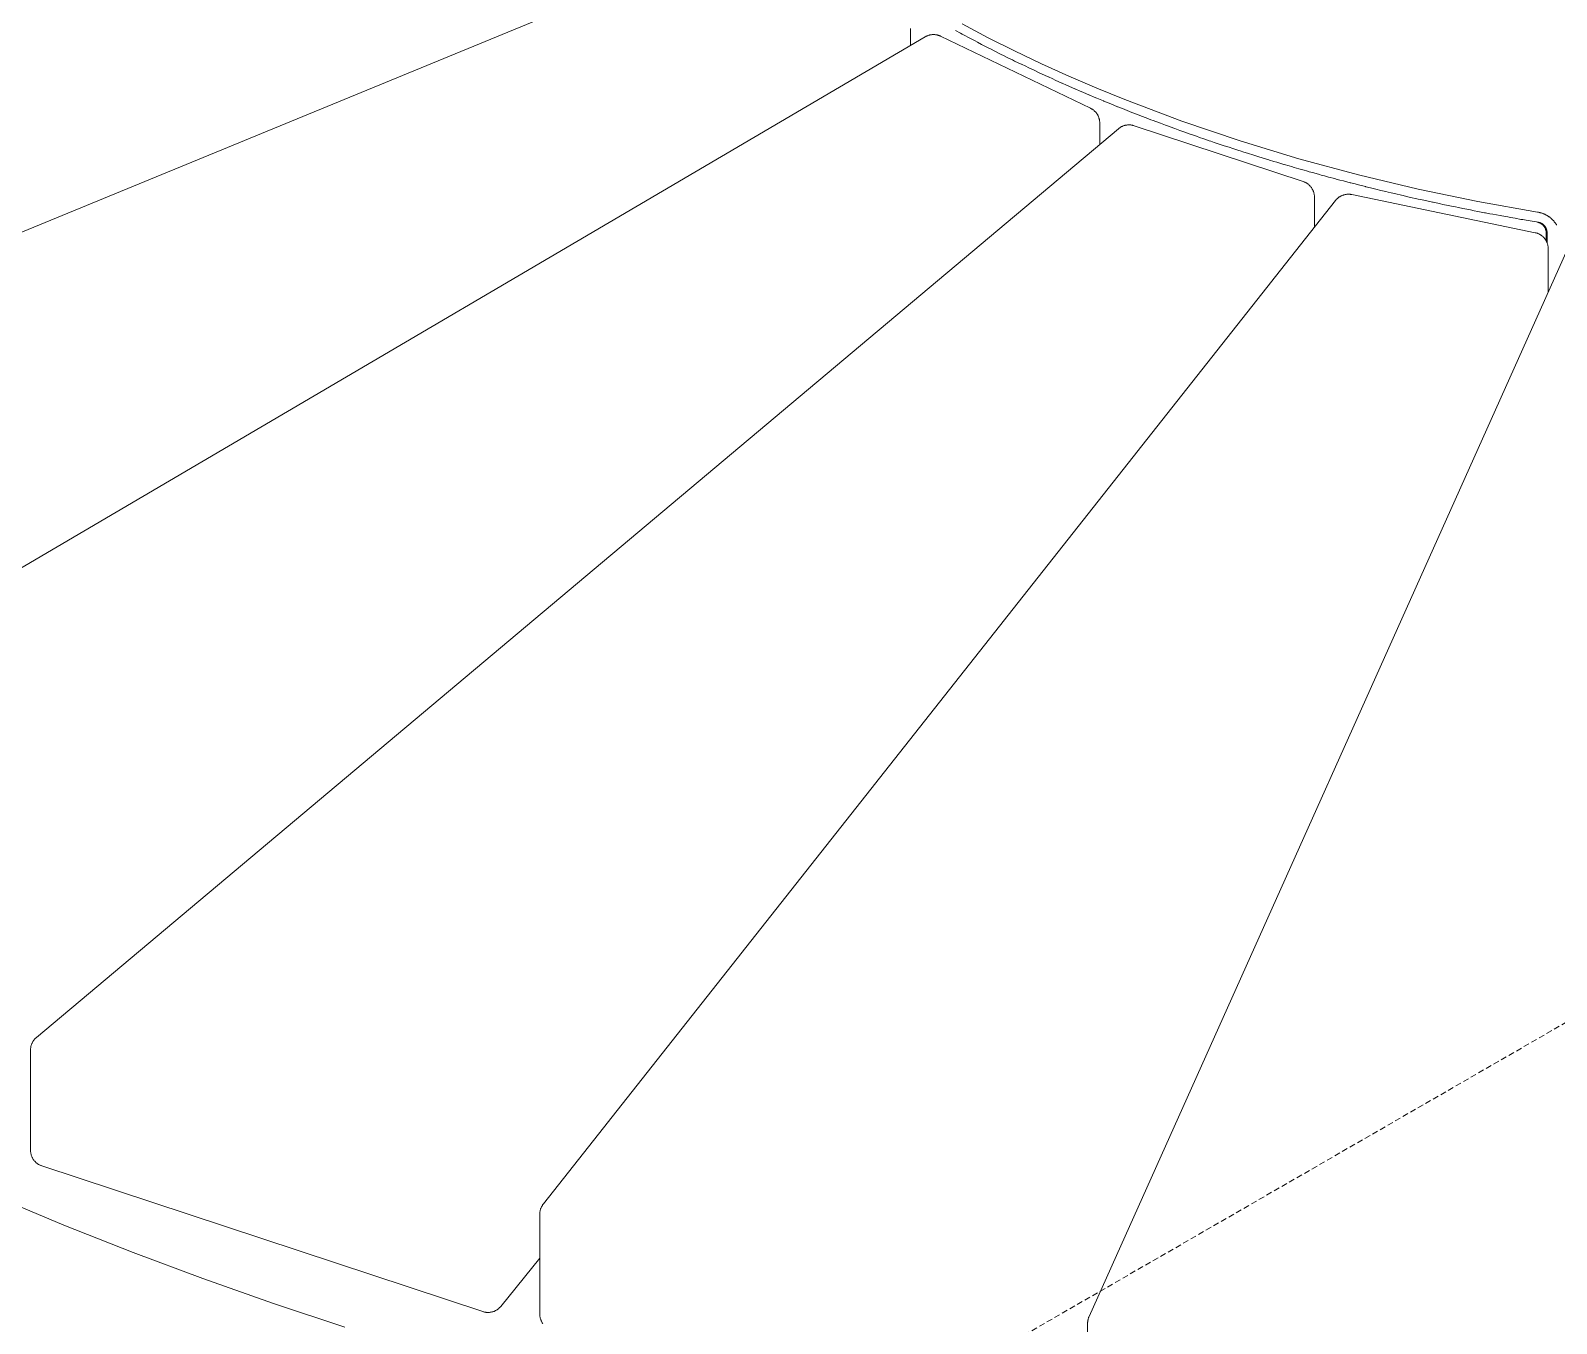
# Model space of a CAD drawing. Header units: millimetres. Extents: x -263 to 4879, y -277 to 2995.
# Drawn here: x 3735.8 to 4068.3, y 2163.6 to 2445.4 of the extents above; entities that cross this region are included whole.
import ezdxf

# ---------------------------------------------------------------- set-up
doc = ezdxf.new("R2010")
doc.units = ezdxf.units.MM
doc.linetypes.add('HIDDEN', pattern=[1.905, 1.27, -0.635])
doc.layers.add('ZANO_R', color=7, linetype='Continuous', lineweight=0)
doc.layers.add('ZANO_R_przerywana', color=7, linetype='HIDDEN', lineweight=0)

msp = doc.modelspace()

# ---------------------------------------------------------------- linework, layer by layer
at = {"layer": 'ZANO_R'}
for p, q in [((3556.31, 2328.34), (3895.22, 2467.91)), ((3927.57, 2445.88), (3927.57, 2442.16)), ((3930.98, 2444.15), (3931.09, 2444.21)), ((3931.09, 2444.21), (3931.2, 2444.25)), ((3931.2, 2444.25), (3931.31, 2444.3)), ((3931.31, 2444.3), (3931.43, 2444.34)), ((3931.43, 2444.34), (3931.54, 2444.38)), ((3931.54, 2444.38), (3931.66, 2444.41)), ((3931.66, 2444.41), (3931.77, 2444.44)), ((3931.77, 2444.44), (3931.89, 2444.46)), ((3931.89, 2444.46), (3932.01, 2444.49)), ((3932.01, 2444.49), (3932.13, 2444.5)), ((3932.13, 2444.5), (3932.25, 2444.52)), ((3932.25, 2444.52), (3932.37, 2444.53)), ((3932.37, 2444.53), (3932.49, 2444.53)), ((3932.49, 2444.53), (3932.61, 2444.53)), ((3932.61, 2444.53), (3932.73, 2444.53)), ((3932.73, 2444.53), (3932.85, 2444.52)), ((3932.85, 2444.52), (3932.97, 2444.51)), ((3932.97, 2444.51), (3933.09, 2444.49)), ((3933.09, 2444.49), (3933.21, 2444.47)), ((3933.21, 2444.47), (3933.33, 2444.45)), ((3933.33, 2444.45), (3933.45, 2444.42)), ((3933.45, 2444.42), (3933.56, 2444.39)), ((3933.56, 2444.39), (3933.68, 2444.36)), ((3933.68, 2444.36), (3933.79, 2444.32)), ((3933.79, 2444.32), (3933.9, 2444.28)), ((3933.9, 2444.28), (3934.02, 2444.23)), ((3934.02, 2444.23), (3934.12, 2444.18)), ((3934.12, 2444.18), (3966.77, 2428.48)), ((3938.44, 2444.84), (3937.38, 2445.42)), ((3938.44, 2444.84), (3938.79, 2444.65)), ((3944.46, 2443.85), (3938.79, 2446.84)), ((3939.37, 2444.34), (3938.79, 2444.65)), ((3939.37, 2444.34), (3940.2, 2443.9)), ((3638.99, 2272.61), (3930.77, 2444.04)), ((3930.77, 2444.04), (3930.88, 2444.1)), ((3930.88, 2444.1), (3930.98, 2444.15)), ((3941.23, 2443.35), (3940.2, 2443.9)), ((3941.23, 2443.35), (3941.61, 2443.15)), ((3942.16, 2442.86), (3941.61, 2443.15)), ((3942.16, 2442.86), (3943.04, 2442.4)), ((3944.04, 2441.88), (3943.04, 2442.4)), ((3944.04, 2441.88), (3944.46, 2441.67)), ((3950.24, 2440.96), (3944.46, 2443.85)), ((3944.98, 2441.4), (3944.46, 2441.67)), ((3944.98, 2441.4), (3945.9, 2440.93)), ((3946.88, 2440.44), (3945.9, 2440.93)), ((3956.12, 2438.16), (3950.24, 2440.96)), ((3946.88, 2440.44), (3947.34, 2440.21)), ((3947.84, 2439.96), (3947.34, 2440.21)), ((3947.84, 2439.96), (3948.79, 2439.49)), ((3949.76, 2439.01), (3948.79, 2439.49)), ((3949.76, 2439.01), (3950.24, 2438.77)), ((3951.69, 2438.07), (3950.24, 2438.77)), ((3951.69, 2438.07), (3951.71, 2438.06)), ((3952.66, 2437.61), (3951.71, 2438.06)), ((3952.66, 2437.61), (3953.17, 2437.36)), ((3962.09, 2435.46), (3956.12, 2438.16)), ((3954.61, 2436.68), (3953.17, 2437.36)), ((3954.61, 2436.68), (3954.64, 2436.67)), ((3955.59, 2436.22), (3954.64, 2436.67)), ((3955.59, 2436.22), (3956.12, 2435.98)), ((3957.56, 2435.31), (3956.12, 2435.98)), ((3957.56, 2435.31), (3957.6, 2435.29)), ((3958.55, 2434.86), (3957.6, 2435.29)), ((3958.55, 2434.86), (3959.09, 2434.61)), ((3960.54, 2433.97), (3959.09, 2434.61)), ((3968.14, 2432.86), (3962.09, 2435.46)), ((3960.54, 2433.97), (3960.59, 2433.94)), ((3961.53, 2433.52), (3960.59, 2433.94)), ((3961.53, 2433.52), (3962.09, 2433.28)), ((3963.54, 2432.64), (3962.09, 2433.28)), ((3963.54, 2432.64), (3963.59, 2432.62)), ((3964.54, 2432.2), (3963.59, 2432.62)), ((3964.54, 2432.2), (3965.1, 2431.96)), ((3966.56, 2431.34), (3965.1, 2431.96)), ((3966.56, 2431.34), (3966.62, 2431.32)), ((3967.58, 2430.91), (3966.62, 2431.32)), ((3967.58, 2430.91), (3968.14, 2430.68)), ((3974.26, 2430.36), (3968.14, 2432.86)), ((3966.77, 2428.48), (3966.88, 2428.42)), ((3966.88, 2428.42), (3966.98, 2428.37)), ((3966.98, 2428.37), (3967.09, 2428.3)), ((3967.09, 2428.3), (3967.19, 2428.24)), ((3967.19, 2428.24), (3967.29, 2428.17)), ((3967.29, 2428.17), (3967.39, 2428.1)), ((3967.39, 2428.1), (3967.48, 2428.02)), ((3967.48, 2428.02), (3967.58, 2427.94)), ((3967.58, 2427.94), (3967.67, 2427.86)), ((3967.67, 2427.86), (3967.75, 2427.78)), ((3967.75, 2427.78), (3967.84, 2427.69)), ((3967.84, 2427.69), (3967.92, 2427.6)), ((3967.92, 2427.6), (3968, 2427.51)), ((3969.61, 2430.06), (3968.14, 2430.68)), ((3969.61, 2430.06), (3969.66, 2430.04)), ((3970.64, 2429.64), (3969.66, 2430.04)), ((3970.64, 2429.64), (3971.19, 2429.41)), ((3972.69, 2428.8), (3971.19, 2429.41)), ((3972.69, 2428.8), (3972.72, 2428.79)), ((3973.72, 2428.39), (3972.72, 2428.79)), ((3973.72, 2428.39), (3974.26, 2428.17)), ((3986.71, 2425.66), (3974.26, 2430.36)), ((3975.79, 2427.57), (3974.26, 2428.17)), ((3975.79, 2427.57), (3975.8, 2427.56)), ((3976.82, 2427.17), (3975.8, 2427.56)), ((3968, 2427.51), (3968.07, 2427.41)), ((3968.07, 2427.41), (3968.14, 2427.31)), ((3968.14, 2427.31), (3968.21, 2427.21)), ((3968.21, 2427.21), (3968.28, 2427.11)), ((3968.28, 2427.11), (3968.34, 2427.01)), ((3968.34, 2427.01), (3968.39, 2426.9)), ((3968.39, 2426.9), (3968.45, 2426.79)), ((3968.45, 2426.79), (3968.5, 2426.68)), ((3968.5, 2426.68), (3968.54, 2426.57)), ((3968.54, 2426.57), (3968.59, 2426.45)), ((3968.59, 2426.45), (3968.62, 2426.34)), ((3968.62, 2426.34), (3968.66, 2426.22)), ((3968.66, 2426.22), (3968.69, 2426.1)), ((3968.69, 2426.1), (3968.72, 2425.99)), ((3968.72, 2425.99), (3968.74, 2425.87)), ((3968.74, 2425.87), (3968.76, 2425.75)), ((3968.76, 2425.75), (3968.77, 2425.63)), ((3968.77, 2425.63), (3968.78, 2425.51)), ((3968.78, 2425.51), (3968.79, 2425.38)), ((3968.79, 2425.38), (3968.79, 2425.26)), ((3968.79, 2425.26), (3968.79, 2420.61)), ((3973.04, 2424.16), (3973.14, 2424.23)), ((3973.14, 2424.23), (3973.24, 2424.3)), ((3973.24, 2424.3), (3973.34, 2424.36)), ((3973.34, 2424.36), (3973.45, 2424.42)), ((3973.45, 2424.42), (3973.56, 2424.48)), ((3973.56, 2424.48), (3973.66, 2424.53)), ((3973.66, 2424.53), (3973.78, 2424.58)), ((3973.78, 2424.58), (3973.89, 2424.62)), ((3973.89, 2424.62), (3974, 2424.66)), ((3974, 2424.66), (3974.12, 2424.7)), ((3974.12, 2424.7), (3974.23, 2424.73)), ((3974.23, 2424.73), (3974.35, 2424.76)), ((3974.35, 2424.76), (3974.47, 2424.79)), ((3974.47, 2424.79), (3974.59, 2424.81)), ((3974.59, 2424.81), (3974.71, 2424.82)), ((3974.71, 2424.82), (3974.83, 2424.84)), ((3974.83, 2424.84), (3974.95, 2424.85)), ((3974.95, 2424.85), (3975.07, 2424.85)), ((3975.07, 2424.85), (3975.19, 2424.85)), ((3975.19, 2424.85), (3975.31, 2424.85)), ((3975.31, 2424.85), (3975.43, 2424.84)), ((3975.43, 2424.84), (3975.56, 2424.83)), ((3975.56, 2424.83), (3975.68, 2424.81)), ((3975.68, 2424.81), (3975.79, 2424.79)), ((3975.79, 2424.79), (3975.91, 2424.77)), ((3975.91, 2424.77), (3976.03, 2424.74)), ((3976.03, 2424.74), (3976.15, 2424.71)), ((3976.15, 2424.71), (3976.26, 2424.67)), ((3976.26, 2424.67), (4013.13, 2412.48)), ((3976.82, 2427.17), (3977.35, 2426.96)), ((3977.86, 2426.76), (3977.35, 2426.96)), ((3977.86, 2426.76), (3978.9, 2426.36)), ((3979.95, 2425.96), (3978.9, 2426.36)), ((3979.95, 2425.96), (3980.45, 2425.77)), ((3981, 2425.57), (3980.45, 2425.77)), ((3981, 2425.57), (3982.01, 2425.19)), ((3983.1, 2424.79), (3982.01, 2425.19)), ((3983.1, 2424.79), (3983.57, 2424.61)), ((3984.15, 2424.4), (3983.57, 2424.61)), ((3984.15, 2424.4), (3985.14, 2424.04)), ((3999.38, 2421.36), (3986.71, 2425.66)), ((3737.06, 2225.94), (3972.85, 2424.01)), ((3972.85, 2424.01), (3972.94, 2424.09)), ((3972.94, 2424.09), (3973.04, 2424.16)), ((3986.27, 2423.63), (3985.14, 2424.04)), ((3986.27, 2423.63), (3986.71, 2423.47)), ((3987.33, 2423.25), (3986.71, 2423.47)), ((3987.33, 2423.25), (3988.28, 2422.91)), ((3989.45, 2422.5), (3988.28, 2422.91)), ((3989.45, 2422.5), (3989.86, 2422.36)), ((3990.52, 2422.13), (3989.86, 2422.36)), ((3990.52, 2422.13), (3991.44, 2421.81)), ((3992.66, 2421.39), (3991.44, 2421.81)), ((3992.66, 2421.39), (3993.02, 2421.27)), ((3993.73, 2421.03), (3993.02, 2421.27)), ((3993.73, 2421.03), (3994.6, 2420.74)), ((4012.21, 2417.46), (3999.38, 2421.36)), ((3995.88, 2420.31), (3994.6, 2420.74)), ((3995.88, 2420.31), (3996.19, 2420.21)), ((3996.96, 2419.96), (3996.19, 2420.21)), ((3996.96, 2419.96), (3997.78, 2419.69)), ((3999.12, 2419.25), (3997.78, 2419.69)), ((3999.12, 2419.25), (3999.38, 2419.17)), ((4000.21, 2418.91), (3999.38, 2419.17)), ((4000.21, 2418.91), (4000.97, 2418.66)), ((4002.38, 2418.22), (4000.97, 2418.66)), ((4002.38, 2418.22), (4002.57, 2418.16)), ((4003.47, 2417.88), (4002.57, 2418.16)), ((4003.47, 2417.88), (4004.17, 2417.67)), ((4005.65, 2417.21), (4004.17, 2417.67)), ((4005.65, 2417.21), (4005.78, 2417.18)), ((4006.75, 2416.88), (4005.78, 2417.18)), ((4006.75, 2416.88), (4007.38, 2416.69)), ((4008.94, 2416.23), (4007.38, 2416.69)), ((4008.94, 2416.23), (4008.99, 2416.21)), ((4010.04, 2415.91), (4008.99, 2416.21)), ((4010.04, 2415.91), (4010.6, 2415.74)), ((4011.14, 2415.59), (4010.6, 2415.74)), ((4011.14, 2415.59), (4012.21, 2415.28)), ((4025.16, 2413.97), (4012.21, 2417.46)), ((4013.34, 2414.96), (4012.21, 2415.28)), ((4013.34, 2414.96), (4013.82, 2414.82)), ((4014.45, 2414.64), (4013.82, 2414.82)), ((4014.45, 2414.64), (4015.44, 2414.37)), ((4016.66, 2414.03), (4015.44, 2414.37)), ((4013.13, 2412.48), (4013.25, 2412.44)), ((4013.25, 2412.44), (4013.37, 2412.4)), ((4013.37, 2412.4), (4013.48, 2412.35)), ((4013.48, 2412.35), (4013.59, 2412.29)), ((4013.59, 2412.29), (4013.7, 2412.24)), ((4013.7, 2412.24), (4013.81, 2412.18)), ((4013.81, 2412.18), (4013.92, 2412.11)), ((4013.92, 2412.11), (4014.02, 2412.04)), ((4014.02, 2412.04), (4014.12, 2411.97)), ((4014.12, 2411.97), (4014.22, 2411.9)), ((4014.22, 2411.9), (4014.32, 2411.82)), ((4014.32, 2411.82), (4014.41, 2411.74)), ((4014.41, 2411.74), (4014.5, 2411.65)), ((4014.5, 2411.65), (4014.59, 2411.56)), ((4014.59, 2411.56), (4014.67, 2411.47)), ((4014.67, 2411.47), (4014.75, 2411.38)), ((4014.75, 2411.38), (4014.83, 2411.28)), ((4014.83, 2411.28), (4014.91, 2411.18)), ((4014.91, 2411.18), (4014.98, 2411.08)), ((4014.98, 2411.08), (4015.04, 2410.98)), ((4015.04, 2410.98), (4015.11, 2410.87)), ((4016.66, 2414.03), (4017.06, 2413.92)), ((4017.77, 2413.73), (4017.06, 2413.92)), ((4017.77, 2413.73), (4018.67, 2413.48)), ((4019.99, 2413.13), (4018.67, 2413.48)), ((4019.99, 2413.13), (4020.29, 2413.05)), ((4021.1, 2412.83), (4020.29, 2413.05)), ((4021.1, 2412.83), (4021.91, 2412.62)), ((4023.33, 2412.25), (4021.91, 2412.62)), ((4023.33, 2412.25), (4023.54, 2412.2)), ((4024.45, 2411.97), (4023.54, 2412.2)), ((4024.45, 2411.97), (4025.16, 2411.79)), ((4038.17, 2410.87), (4025.16, 2413.97)), ((4026.68, 2411.4), (4025.16, 2411.79)), ((4026.68, 2411.4), (4026.78, 2411.38)), ((4027.8, 2411.12), (4026.78, 2411.38)), ((4027.8, 2411.12), (4028.41, 2410.97)), ((4028.92, 2410.85), (4028.41, 2410.97)), ((3847.55, 2189.67), (4020.18, 2408.38)), ((4015.11, 2410.87), (4015.17, 2410.76)), ((4015.17, 2410.76), (4015.22, 2410.65)), ((4015.22, 2410.65), (4015.28, 2410.54)), ((4015.28, 2410.54), (4015.32, 2410.43)), ((4015.32, 2410.43), (4015.37, 2410.31)), ((4015.37, 2410.31), (4015.41, 2410.19)), ((4015.41, 2410.19), (4015.44, 2410.07)), ((4015.44, 2410.07), (4015.48, 2409.95)), ((4015.48, 2409.95), (4015.5, 2409.83)), ((4015.5, 2409.83), (4015.53, 2409.71)), ((4015.53, 2409.71), (4015.55, 2409.59)), ((4015.55, 2409.59), (4015.56, 2409.47)), ((4015.56, 2409.47), (4015.57, 2409.34)), ((4015.57, 2409.34), (4015.58, 2409.22)), ((4015.58, 2409.22), (4015.58, 2409.09)), ((4015.58, 2409.09), (4015.58, 2402.55)), ((4020.18, 2408.38), (4020.26, 2408.47)), ((4020.26, 2408.47), (4020.34, 2408.57)), ((4020.34, 2408.57), (4020.42, 2408.66)), ((4020.42, 2408.66), (4020.51, 2408.74)), ((4020.51, 2408.74), (4020.6, 2408.83)), ((4020.6, 2408.83), (4020.7, 2408.91)), ((4020.7, 2408.91), (4020.79, 2408.99)), ((4020.79, 2408.99), (4020.89, 2409.06)), ((4020.89, 2409.06), (4020.99, 2409.13)), ((4020.99, 2409.13), (4021.1, 2409.2)), ((4021.1, 2409.2), (4021.2, 2409.26)), ((4021.2, 2409.26), (4021.31, 2409.32)), ((4021.31, 2409.32), (4021.42, 2409.38)), ((4021.42, 2409.38), (4021.53, 2409.43)), ((4021.53, 2409.43), (4021.65, 2409.48)), ((4021.65, 2409.48), (4021.76, 2409.52)), ((4021.76, 2409.52), (4021.88, 2409.56)), ((4021.88, 2409.56), (4022, 2409.6)), ((4022, 2409.6), (4022.12, 2409.63)), ((4022.12, 2409.63), (4022.24, 2409.66)), ((4022.24, 2409.66), (4022.36, 2409.68)), ((4022.36, 2409.68), (4022.48, 2409.7)), ((4022.48, 2409.7), (4022.6, 2409.72)), ((4022.6, 2409.72), (4022.72, 2409.73)), ((4022.72, 2409.73), (4022.85, 2409.73)), ((4022.85, 2409.73), (4022.97, 2409.74)), ((4022.97, 2409.74), (4023.09, 2409.73)), ((4023.09, 2409.73), (4023.22, 2409.73)), ((4023.22, 2409.73), (4023.34, 2409.72)), ((4023.34, 2409.72), (4023.46, 2409.7)), ((4023.46, 2409.7), (4023.59, 2409.69)), ((4023.59, 2409.69), (4023.71, 2409.66)), ((4023.71, 2409.66), (4063.68, 2401.35)), ((4028.92, 2410.85), (4030.03, 2410.58)), ((4031.17, 2410.31), (4030.03, 2410.58)), ((4031.17, 2410.31), (4031.66, 2410.19)), ((4032.29, 2410.04), (4031.66, 2410.19)), ((4032.29, 2410.04), (4033.29, 2409.8)), ((4034.54, 2409.51), (4033.29, 2409.8)), ((4034.54, 2409.51), (4034.92, 2409.43)), ((4035.67, 2409.25), (4034.92, 2409.43)), ((4035.67, 2409.25), (4036.54, 2409.05)), ((4037.92, 2408.75), (4036.54, 2409.05)), ((4037.92, 2408.75), (4038.17, 2408.69)), ((4051.2, 2408.17), (4038.17, 2410.87)), ((4039.05, 2408.49), (4038.17, 2408.69)), ((4039.05, 2408.49), (4039.8, 2408.33)), ((4041.31, 2408), (4039.8, 2408.33)), ((4041.31, 2408), (4041.43, 2407.98)), ((4042.44, 2407.76), (4041.43, 2407.98)), ((4042.44, 2407.76), (4043.06, 2407.63)), ((4043.57, 2407.52), (4043.06, 2407.63)), ((4064.2, 2405.84), (4051.2, 2408.17)), ((4043.57, 2407.52), (4044.69, 2407.29)), ((4045.83, 2407.05), (4044.69, 2407.29)), ((4045.83, 2407.05), (4046.32, 2406.95)), ((4046.96, 2406.82), (4046.32, 2406.95)), ((4046.96, 2406.82), (4047.94, 2406.62)), ((4049.23, 2406.37), (4047.94, 2406.62)), ((4049.23, 2406.37), (4049.57, 2406.3)), ((4050.36, 2406.14), (4049.57, 2406.3)), ((4050.36, 2406.14), (4051.2, 2405.98)), ((4052.63, 2405.71), (4051.2, 2405.98)), ((4052.63, 2405.71), (4052.83, 2405.67)), ((4053.77, 2405.49), (4052.83, 2405.67)), ((4053.77, 2405.49), (4054.46, 2405.36)), ((4056.04, 2405.07), (4054.46, 2405.36)), ((4056.04, 2405.07), (4056.08, 2405.06)), ((4057.18, 2404.86), (4056.08, 2405.06)), ((4057.18, 2404.86), (4057.71, 2404.77)), ((4058.31, 2404.66), (4057.71, 2404.77)), ((4058.31, 2404.66), (4059.33, 2404.48)), ((4060.59, 2404.26), (4059.33, 2404.48)), ((4060.59, 2404.26), (4060.96, 2404.2)), ((4064.2, 2405.84), (4064.32, 2405.82)), ((4064.32, 2405.82), (4064.43, 2405.79)), ((4064.43, 2405.79), (4064.54, 2405.77)), ((4064.54, 2405.77), (4064.66, 2405.74)), ((4064.66, 2405.74), (4064.77, 2405.71)), ((4064.77, 2405.71), (4064.88, 2405.68)), ((4064.88, 2405.68), (4065, 2405.65)), ((4065, 2405.65), (4065.11, 2405.62)), ((4065.11, 2405.62), (4065.22, 2405.58)), ((4065.22, 2405.58), (4065.33, 2405.54)), ((4065.33, 2405.54), (4065.44, 2405.5)), ((4065.44, 2405.5), (4065.55, 2405.45)), ((4065.55, 2405.45), (4065.66, 2405.41)), ((4065.66, 2405.41), (4065.77, 2405.36)), ((4065.77, 2405.36), (4065.87, 2405.31)), ((4065.87, 2405.31), (4065.98, 2405.25)), ((4065.98, 2405.25), (4066.08, 2405.2)), ((4066.08, 2405.2), (4066.18, 2405.14)), ((4066.18, 2405.14), (4066.29, 2405.09)), ((4066.29, 2405.09), (4066.39, 2405.03)), ((4066.39, 2405.03), (4066.49, 2404.96)), ((4066.49, 2404.96), (4066.58, 2404.9)), ((4066.58, 2404.9), (4066.68, 2404.83)), ((4066.68, 2404.83), (4066.78, 2404.77)), ((4066.78, 2404.77), (4066.87, 2404.7)), ((4066.87, 2404.7), (4066.96, 2404.63)), ((4066.96, 2404.63), (4067.05, 2404.55)), ((4067.05, 2404.55), (4067.14, 2404.48)), ((4067.14, 2404.48), (4067.23, 2404.4)), ((4067.23, 2404.4), (4067.32, 2404.32)), ((4067.32, 2404.32), (4067.4, 2404.24)), ((4061.73, 2404.07), (4060.96, 2404.2)), ((4061.73, 2404.07), (4062.58, 2403.92)), ((4064, 2403.68), (4062.58, 2403.92)), ((4063.68, 2401.35), (4063.8, 2401.33)), ((4063.8, 2401.33), (4063.92, 2401.3)), ((4063.92, 2401.3), (4064.04, 2401.26)), ((4064.08, 2403.67), (4064, 2403.68)), ((4064, 2403.68), (4064.2, 2403.65)), ((4064.04, 2401.26), (4064.15, 2401.22)), ((4064.16, 2403.65), (4064.08, 2403.67)), ((4064.15, 2401.22), (4064.27, 2401.18)), ((4064.25, 2403.64), (4064.16, 2403.65)), ((4064.28, 2403.64), (4064.2, 2403.65)), ((4064.33, 2403.61), (4064.25, 2403.64)), ((4064.27, 2401.18), (4064.38, 2401.13)), ((4064.36, 2403.62), (4064.28, 2403.64)), ((4064.41, 2403.59), (4064.33, 2403.61)), ((4064.44, 2403.61), (4064.36, 2403.62)), ((4064.38, 2401.13), (4064.49, 2401.08)), ((4064.48, 2403.56), (4064.41, 2403.59)), ((4064.52, 2403.59), (4064.44, 2403.61)), ((4064.56, 2403.53), (4064.48, 2403.56)), ((4064.49, 2401.08), (4064.6, 2401.03)), ((4064.6, 2403.57), (4064.52, 2403.59)), ((4064.64, 2403.5), (4064.56, 2403.53)), ((4064.67, 2403.54), (4064.6, 2403.57)), ((4064.6, 2401.03), (4064.71, 2400.97)), ((4064.71, 2403.47), (4064.64, 2403.5)), ((4064.75, 2403.51), (4064.67, 2403.54)), ((4064.79, 2403.43), (4064.71, 2403.47)), ((4064.71, 2400.97), (4064.81, 2400.91)), ((4064.83, 2403.48), (4064.75, 2403.51)), ((4064.86, 2403.39), (4064.79, 2403.43)), ((4064.9, 2403.45), (4064.83, 2403.48)), ((4064.93, 2403.35), (4064.86, 2403.39)), ((4064.97, 2403.42), (4064.9, 2403.45)), ((4065, 2403.3), (4064.93, 2403.35)), ((4065.05, 2403.38), (4064.97, 2403.42)), ((4065.07, 2403.26), (4065, 2403.3)), ((4065.12, 2403.34), (4065.05, 2403.38)), ((4065.14, 2403.21), (4065.07, 2403.26)), ((4065.19, 2403.29), (4065.12, 2403.34)), ((4065.2, 2403.16), (4065.14, 2403.21)), ((4065.25, 2403.25), (4065.19, 2403.29)), ((4065.27, 2403.1), (4065.2, 2403.16)), ((4065.32, 2403.2), (4065.25, 2403.25)), ((4065.33, 2403.05), (4065.27, 2403.1)), ((4065.38, 2403.15), (4065.32, 2403.2)), ((4065.39, 2402.99), (4065.33, 2403.05)), ((4065.45, 2403.1), (4065.38, 2403.15)), ((4065.45, 2402.93), (4065.39, 2402.99)), ((4065.51, 2403.05), (4065.45, 2403.1)), ((4065.5, 2402.87), (4065.45, 2402.93)), ((4065.55, 2402.8), (4065.5, 2402.87)), ((4065.57, 2402.99), (4065.51, 2403.05)), ((4065.61, 2402.74), (4065.55, 2402.8)), ((4065.62, 2402.93), (4065.57, 2402.99)), ((4065.65, 2402.67), (4065.61, 2402.74)), ((4065.68, 2402.87), (4065.62, 2402.93)), ((4065.7, 2402.6), (4065.65, 2402.67)), ((4065.73, 2402.81), (4065.68, 2402.87)), ((4065.74, 2402.53), (4065.7, 2402.6)), ((4065.78, 2402.75), (4065.73, 2402.81)), ((4065.79, 2402.46), (4065.74, 2402.53)), ((4065.83, 2402.68), (4065.78, 2402.75)), ((4065.83, 2402.39), (4065.79, 2402.46)), ((4065.88, 2402.62), (4065.83, 2402.68)), ((4065.86, 2402.31), (4065.83, 2402.39)), ((4065.9, 2402.24), (4065.86, 2402.31)), ((4065.92, 2402.55), (4065.88, 2402.62)), ((4065.93, 2402.16), (4065.9, 2402.24)), ((4065.96, 2402.48), (4065.92, 2402.55)), ((4065.96, 2402.08), (4065.93, 2402.16)), ((4066, 2402.41), (4065.96, 2402.48)), ((4065.98, 2402), (4065.96, 2402.08)), ((4066.01, 2401.92), (4065.98, 2402)), ((4066.04, 2402.34), (4066, 2402.41)), ((4066.03, 2401.84), (4066.01, 2401.92)), ((4066.05, 2401.76), (4066.03, 2401.84)), ((4066.07, 2402.26), (4066.04, 2402.34)), ((4066.06, 2401.68), (4066.05, 2401.76)), ((4066.07, 2401.6), (4066.06, 2401.68)), ((4066.1, 2402.19), (4066.07, 2402.26)), ((4066.22, 2401.9), (4066.07, 2401.6)), ((4066.07, 2399.6), (4066.07, 2401.6)), ((4066.13, 2402.11), (4066.1, 2402.19)), ((4066.16, 2402.03), (4066.13, 2402.11)), ((4066.18, 2401.96), (4066.16, 2402.03)), ((4066.2, 2401.88), (4066.18, 2401.96)), ((4066.22, 2401.8), (4066.2, 2401.88)), ((4066.24, 2401.72), (4066.22, 2401.8)), ((4066.25, 2401.64), (4066.24, 2401.72)), ((4066.26, 2401.56), (4066.25, 2401.64)), ((4066.26, 2401.56), (4066.26, 2399.22)), ((4067.4, 2404.24), (4067.48, 2404.16)), ((4067.48, 2404.16), (4067.56, 2404.08)), ((4067.56, 2404.08), (4067.64, 2404)), ((4067.64, 2404), (4067.71, 2403.92)), ((4067.71, 2403.92), (4067.78, 2403.84)), ((4067.78, 2403.84), (4067.85, 2403.75)), ((4067.85, 2403.75), (4067.92, 2403.66)), ((4067.92, 2403.66), (4067.99, 2403.58)), ((4067.99, 2403.58), (4068.05, 2403.49)), ((4068.05, 2403.49), (4068.11, 2403.4)), ((4068.11, 2403.4), (4068.17, 2403.3)), ((4068.17, 2403.3), (4068.23, 2403.21)), ((4068.23, 2403.21), (4068.29, 2403.12)), ((4068.29, 2403.12), (4068.34, 2403.02)), ((3966.46, 2165.09), (4070.69, 2397.78)), ((4064.81, 2400.91), (4064.91, 2400.84)), ((4064.91, 2400.84), (4065.02, 2400.78)), ((4065.02, 2400.78), (4065.11, 2400.7)), ((4065.11, 2400.7), (4065.21, 2400.63)), ((4065.21, 2400.63), (4065.3, 2400.55)), ((4065.3, 2400.55), (4065.39, 2400.47)), ((4065.39, 2400.47), (4065.48, 2400.38)), ((4065.48, 2400.38), (4065.57, 2400.3)), ((4065.57, 2400.3), (4065.65, 2400.21)), ((4065.65, 2400.21), (4065.73, 2400.11)), ((4065.73, 2400.11), (4065.8, 2400.02)), ((4065.8, 2400.02), (4065.87, 2399.92)), ((4065.87, 2399.92), (4065.94, 2399.82)), ((4065.94, 2399.82), (4066.01, 2399.72)), ((4066.01, 2399.72), (4066.07, 2399.61)), ((4066.07, 2399.61), (4066.13, 2399.5)), ((4066.13, 2399.5), (4066.18, 2399.39)), ((4066.18, 2399.39), (4066.23, 2399.28)), ((4066.23, 2399.28), (4066.28, 2399.17)), ((4066.28, 2399.17), (4066.32, 2399.06)), ((4066.32, 2399.06), (4066.36, 2398.94)), ((4066.36, 2398.94), (4066.39, 2398.82)), ((4066.39, 2398.82), (4066.42, 2398.71)), ((4066.42, 2398.71), (4066.45, 2398.59)), ((4066.45, 2398.59), (4066.47, 2398.47)), ((4066.47, 2398.47), (4066.49, 2398.35)), ((4066.49, 2398.35), (4066.51, 2398.23)), ((4066.51, 2398.23), (4066.52, 2398.1)), ((4066.52, 2398.1), (4066.52, 2397.98)), ((4066.52, 2397.98), (4066.53, 2397.86)), ((4066.53, 2397.86), (4066.53, 2388.48)), ((3736.08, 2224.62), (3736.13, 2224.73)), ((3736.13, 2224.73), (3736.18, 2224.84)), ((3736.18, 2224.84), (3736.24, 2224.95)), ((3736.24, 2224.95), (3736.3, 2225.05)), ((3736.3, 2225.05), (3736.36, 2225.15)), ((3736.36, 2225.15), (3736.43, 2225.25)), ((3736.43, 2225.25), (3736.5, 2225.35)), ((3736.5, 2225.35), (3736.58, 2225.45)), ((3736.58, 2225.45), (3736.65, 2225.54)), ((3736.65, 2225.54), (3736.73, 2225.63)), ((3736.73, 2225.63), (3736.82, 2225.72)), ((3736.82, 2225.72), (3736.9, 2225.79)), ((3736.9, 2225.79), (3736.98, 2225.87)), ((3736.98, 2225.87), (3737.06, 2225.94)), ((3735.78, 2223.21), (3735.79, 2223.33)), ((3735.78, 2201.36), (3735.78, 2223.21)), ((3735.79, 2223.45), (3735.8, 2223.57)), ((3735.79, 2223.33), (3735.79, 2223.45)), ((3735.8, 2223.57), (3735.82, 2223.69)), ((3735.82, 2223.69), (3735.84, 2223.81)), ((3735.84, 2223.81), (3735.86, 2223.93)), ((3735.86, 2223.93), (3735.88, 2224.05)), ((3735.88, 2224.05), (3735.91, 2224.16)), ((3735.91, 2224.16), (3735.95, 2224.28)), ((3735.95, 2224.28), (3735.99, 2224.4)), ((3735.99, 2224.4), (3736.03, 2224.51)), ((3736.03, 2224.51), (3736.08, 2224.62)), ((3735.79, 2201.23), (3735.78, 2201.36)), ((3735.79, 2201.11), (3735.79, 2201.23)), ((3735.8, 2200.99), (3735.79, 2201.11)), ((3735.82, 2200.86), (3735.8, 2200.99)), ((3735.84, 2200.74), (3735.82, 2200.86)), ((3735.86, 2200.62), (3735.84, 2200.74)), ((3735.89, 2200.5), (3735.86, 2200.62)), ((3735.92, 2200.38), (3735.89, 2200.5)), ((3735.96, 2200.26), (3735.92, 2200.38)), ((3736, 2200.14), (3735.96, 2200.26)), ((3736.04, 2200.03), (3736, 2200.14)), ((3736.09, 2199.91), (3736.04, 2200.03)), ((3736.14, 2199.8), (3736.09, 2199.91)), ((3736.2, 2199.69), (3736.14, 2199.8)), ((3736.26, 2199.58), (3736.2, 2199.69)), ((3736.32, 2199.47), (3736.26, 2199.58)), ((3736.39, 2199.37), (3736.32, 2199.47)), ((3736.46, 2199.27), (3736.39, 2199.37)), ((3736.53, 2199.17), (3736.46, 2199.27)), ((3736.61, 2199.07), (3736.53, 2199.17)), ((3736.69, 2198.98), (3736.61, 2199.07)), ((3736.78, 2198.89), (3736.69, 2198.98)), ((3736.86, 2198.8), (3736.78, 2198.89)), ((3736.96, 2198.71), (3736.86, 2198.8)), ((3737.05, 2198.63), (3736.96, 2198.71)), ((3737.14, 2198.55), (3737.05, 2198.63)), ((3737.24, 2198.48), (3737.14, 2198.55)), ((3737.34, 2198.41), (3737.24, 2198.48)), ((3737.45, 2198.34), (3737.34, 2198.41)), ((3737.55, 2198.27), (3737.45, 2198.34)), ((3737.66, 2198.21), (3737.55, 2198.27)), ((3737.77, 2198.16), (3737.66, 2198.21)), ((3737.89, 2198.1), (3737.77, 2198.16)), ((3738, 2198.06), (3737.89, 2198.1)), ((3738.11, 2198.01), (3738, 2198.06)), ((3738.23, 2197.97), (3738.11, 2198.01)), ((3834.37, 2166.19), (3738.23, 2197.97)), ((3743.06, 2185.06), (3728.18, 2191.28)), ((3846.83, 2188.08), (3846.86, 2188.2)), ((3846.86, 2188.2), (3846.88, 2188.32)), ((3846.88, 2188.32), (3846.92, 2188.44)), ((3846.92, 2188.44), (3846.95, 2188.56)), ((3846.95, 2188.56), (3846.99, 2188.68)), ((3846.99, 2188.68), (3847.04, 2188.8)), ((3847.04, 2188.8), (3847.09, 2188.91)), ((3847.09, 2188.91), (3847.14, 2189.02)), ((3847.14, 2189.02), (3847.19, 2189.13)), ((3847.19, 2189.13), (3847.25, 2189.24)), ((3847.25, 2189.24), (3847.32, 2189.35)), ((3847.32, 2189.35), (3847.37, 2189.43)), ((3847.37, 2189.43), (3847.43, 2189.51)), ((3847.43, 2189.51), (3847.49, 2189.59)), ((3847.49, 2189.59), (3847.55, 2189.67)), ((3758.12, 2179.09), (3743.06, 2185.06)), ((3846.78, 2187.59), (3846.79, 2187.71)), ((3846.78, 2187.46), (3846.78, 2187.59)), ((3846.78, 2165.61), (3846.78, 2187.46)), ((3846.79, 2187.71), (3846.8, 2187.83)), ((3846.8, 2187.83), (3846.81, 2187.96)), ((3846.81, 2187.96), (3846.83, 2188.08)), ((3773.36, 2173.39), (3758.12, 2179.09)), ((3846.78, 2177.84), (3838.26, 2167.33)), ((3788.74, 2167.96), (3773.36, 2173.39)), ((3804.26, 2162.78), (3788.74, 2167.96)), ((3834.48, 2166.15), (3834.37, 2166.19)), ((3834.6, 2166.12), (3834.48, 2166.15)), ((3834.72, 2166.09), (3834.6, 2166.12)), ((3834.84, 2166.07), (3834.72, 2166.09)), ((3834.97, 2166.05), (3834.84, 2166.07)), ((3835.09, 2166.03), (3834.97, 2166.05)), ((3835.21, 2166.02), (3835.09, 2166.03)), ((3835.34, 2166.01), (3835.21, 2166.02)), ((3835.46, 2166.01), (3835.34, 2166.01)), ((3835.58, 2166.01), (3835.46, 2166.01)), ((3835.71, 2166.02), (3835.58, 2166.01)), ((3835.83, 2166.02), (3835.71, 2166.02)), ((3835.95, 2166.04), (3835.83, 2166.02)), ((3836.07, 2166.06), (3835.95, 2166.04)), ((3836.2, 2166.08), (3836.07, 2166.06)), ((3836.32, 2166.11), (3836.2, 2166.08)), ((3836.44, 2166.14), (3836.32, 2166.11)), ((3836.55, 2166.17), (3836.44, 2166.14)), ((3836.67, 2166.21), (3836.55, 2166.17)), ((3836.79, 2166.25), (3836.67, 2166.21)), ((3836.9, 2166.3), (3836.79, 2166.25)), ((3837.01, 2166.35), (3836.9, 2166.3)), ((3837.13, 2166.41), (3837.01, 2166.35)), ((3837.23, 2166.47), (3837.13, 2166.41)), ((3837.34, 2166.53), (3837.23, 2166.47)), ((3837.45, 2166.59), (3837.34, 2166.53)), ((3837.55, 2166.66), (3837.45, 2166.59)), ((3837.65, 2166.74), (3837.55, 2166.66)), ((3837.74, 2166.81), (3837.65, 2166.74)), ((3837.84, 2166.89), (3837.74, 2166.81)), ((3837.93, 2166.98), (3837.84, 2166.89)), ((3838.02, 2167.06), (3837.93, 2166.98)), ((3838.1, 2167.15), (3838.02, 2167.06)), ((3838.18, 2167.24), (3838.1, 2167.15)), ((3838.26, 2167.33), (3838.18, 2167.24)), ((3846.78, 2165.49), (3846.78, 2165.61)), ((3846.79, 2165.37), (3846.78, 2165.49)), ((3846.8, 2165.25), (3846.79, 2165.37)), ((3846.81, 2165.13), (3846.8, 2165.25)), ((3846.83, 2165.01), (3846.81, 2165.13)), ((3846.85, 2164.89), (3846.83, 2165.01)), ((3846.88, 2164.77), (3846.85, 2164.89)), ((3966.33, 2164.76), (3966.37, 2164.87)), ((3966.37, 2164.87), (3966.41, 2164.98)), ((3966.41, 2164.98), (3966.46, 2165.09)), ((3846.91, 2164.65), (3846.88, 2164.77)), ((3846.95, 2164.53), (3846.91, 2164.65)), ((3846.98, 2164.42), (3846.95, 2164.53)), ((3847.03, 2164.3), (3846.98, 2164.42)), ((3847.07, 2164.19), (3847.03, 2164.3)), ((3847.12, 2164.08), (3847.07, 2164.19)), ((3847.18, 2163.97), (3847.12, 2164.08)), ((3847.24, 2163.86), (3847.18, 2163.97)), ((3847.3, 2163.76), (3847.24, 2163.86)), ((3847.36, 2163.66), (3847.3, 2163.76)), ((3847.43, 2163.55), (3847.36, 2163.66)), ((3966.15, 2163.86), (3966.16, 2163.97)), ((3966.15, 2163.74), (3966.15, 2163.86)), ((3966.15, 2163.63), (3966.15, 2163.74)), ((3966.15, 2141.78), (3966.15, 2163.63)), ((3966.16, 2163.97), (3966.18, 2164.09)), ((3966.18, 2164.09), (3966.19, 2164.2)), ((3966.19, 2164.2), (3966.21, 2164.31)), ((3966.21, 2164.31), (3966.24, 2164.43)), ((3966.24, 2164.43), (3966.26, 2164.54)), ((3966.26, 2164.54), (3966.3, 2164.65)), ((3966.3, 2164.65), (3966.33, 2164.76))]:
    msp.add_line(p, q, dxfattribs=at)
at = {"layer": 'ZANO_R_przerywana'}
msp.add_line((3907.8, 2135.36), (4100.33, 2246.51), dxfattribs=at)

doc.saveas('drawing.dxf')
